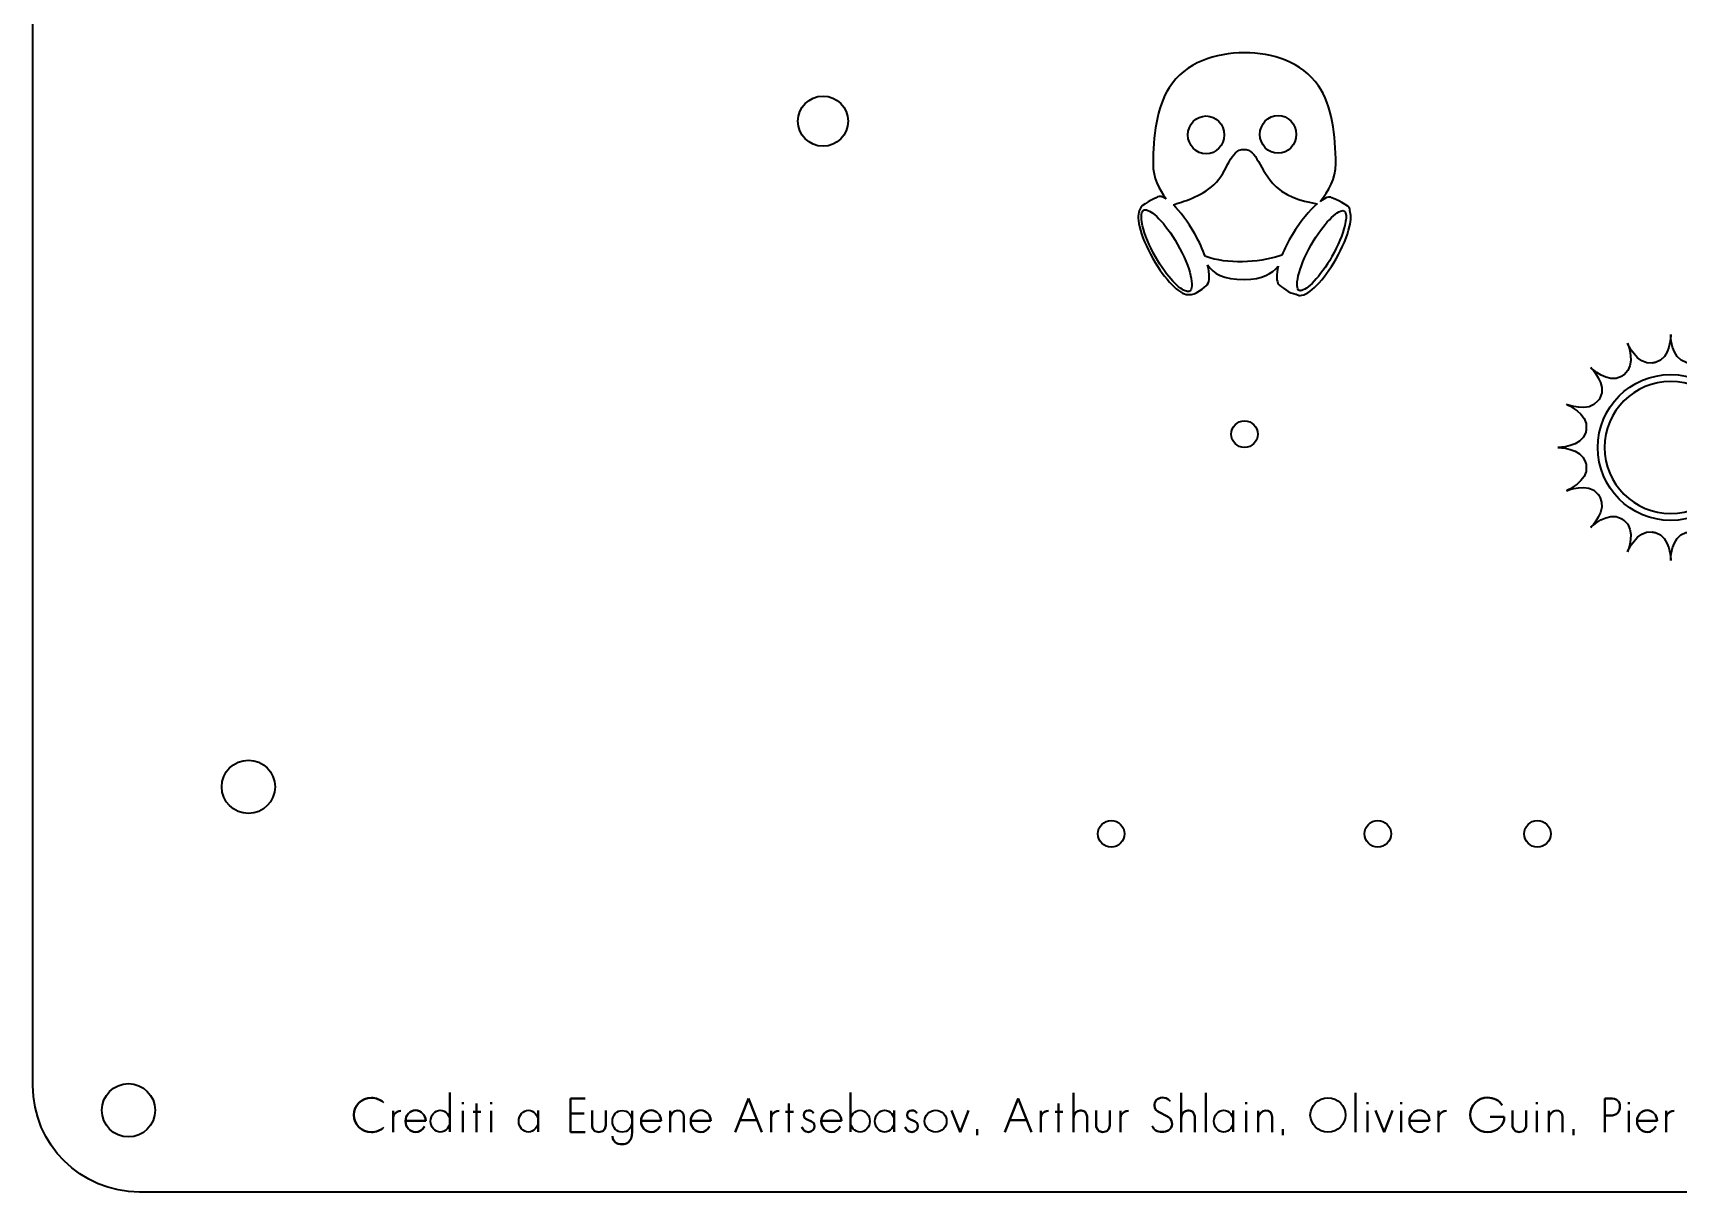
# Model space of a CAD drawing. Header units: inches. Extents: x 0 to 9.7, y -5.9 to 6.4.
# Drawn here: x 0 to 4.861, y -5.906 to -2.479 of the extents above; entities that cross this region are included whole.
import ezdxf

# ---------------------------------------------------------------- set-up
doc = ezdxf.new("R2010")
doc.units = ezdxf.units.IN
doc.header["$MEASUREMENT"] = 0
doc.layers.add('Livello 1', color=7, linetype='Continuous')

# ---------------------------------------------------------------- blocks, each defined once
blk = doc.blocks.new('block 2')
at = {"layer": 'Livello 1', "color": 250, "lineweight": 35}
for points in [[(3.5793, -2.5383), (3.4936, -2.5383), (3.4063, -2.5657), (3.3568, -2.6412)], [(3.7979, -2.6354), (3.7484, -2.5643), (3.662, -2.5383), (3.5793, -2.5383)], [(3.3568, -2.6412), (3.3203, -2.697), (3.3094, -2.7886), (3.3094, -2.8654)], [(3.8492, -2.8654), (3.8492, -2.785), (3.8376, -2.6923), (3.7979, -2.6354)], [(3.4124, -2.7808), (3.4124, -2.7498), (3.4364, -2.7248), (3.4661, -2.7248)], [(3.4661, -2.7248), (3.4957, -2.7248), (3.5198, -2.7498), (3.5198, -2.7808)], [(3.6252, -2.7792), (3.6252, -2.7483), (3.6492, -2.7232), (3.6788, -2.7232)], [(3.6788, -2.7232), (3.7085, -2.7232), (3.7325, -2.7483), (3.7325, -2.7792)], [(3.4661, -2.8368), (3.4364, -2.8368), (3.4124, -2.8117), (3.4124, -2.7808)], [(3.5198, -2.7808), (3.5198, -2.8117), (3.4957, -2.8368), (3.4661, -2.8368)], [(3.6788, -2.8352), (3.6492, -2.8352), (3.6252, -2.8101), (3.6252, -2.7792)], [(3.7325, -2.7792), (3.7325, -2.8101), (3.7085, -2.8352), (3.6788, -2.8352)], [(3.3094, -2.8654), (3.3094, -2.9077), (3.3261, -2.9405), (3.3483, -2.9699)], [(3.4889, -2.9282), (3.5317, -2.887), (3.537, -2.8235), (3.5776, -2.8235)], [(3.5776, -2.8235), (3.6182, -2.8235), (3.6201, -2.8831), (3.6731, -2.934)], [(3.8033, -2.9771), (3.8287, -2.9454), (3.8492, -2.9105), (3.8492, -2.8654)], [(3.3221, -2.9642), (3.3157, -2.9679), (3.272, -2.9871), (3.2707, -3.0009)], [(3.3483, -2.9699), (3.3375, -2.9629), (3.3284, -2.9607), (3.3221, -2.9642)], [(3.3693, -2.9872), (3.3935, -2.9792), (3.4525, -2.9632), (3.4889, -2.9282)], [(3.6731, -2.934), (3.7117, -2.971), (3.7728, -2.9802), (3.7942, -2.9844)], [(3.8379, -2.9664), (3.8301, -2.9623), (3.8178, -2.9665), (3.8033, -2.9771)], [(3.2707, -3.0009), (3.2642, -3.0103), (3.2637, -3.0274), (3.2692, -3.0512)], [(3.2753, -3.0153), (3.2761, -3.0093), (3.2782, -3.0052), (3.2814, -3.0033)], [(3.2814, -3.0033), (3.2827, -3.0026), (3.2843, -3.0022), (3.2862, -3.0022)], [(3.2862, -3.0022), (3.3044, -3.0022), (3.3441, -3.038), (3.3818, -3.1044)], [(3.4324, -3.0731), (3.4119, -3.0371), (3.3893, -3.0069), (3.3693, -2.9872)], [(3.7942, -2.9844), (3.7717, -3.0037), (3.7452, -3.0358), (3.7214, -3.0747)], [(3.7769, -3.1055), (3.8129, -3.0423), (3.8528, -3.0045), (3.8706, -3.0045)], [(3.8913, -3.0027), (3.8923, -2.9891), (3.8448, -2.97), (3.8379, -2.9664)], [(3.8706, -3.0045), (3.872, -3.0045), (3.8732, -3.0048), (3.8742, -3.0054)], [(3.8742, -3.0054), (3.8776, -3.0073), (3.8803, -3.0142), (3.8795, -3.0275)], [(3.8898, -3.0518), (3.8946, -3.0314), (3.8949, -3.0157), (3.8909, -3.0052)], [(3.8909, -3.0052), (3.8911, -3.0043), (3.8913, -3.0035), (3.8913, -3.0027)], [(3.2692, -3.0512), (3.2757, -3.0789), (3.2897, -3.1126), (3.3087, -3.146)], [(3.2784, -3.0491), (3.2751, -3.0351), (3.2741, -3.0234), (3.2753, -3.0153)], [(3.3168, -3.1413), (3.2983, -3.1087), (3.2846, -3.0759), (3.2784, -3.0491)], [(3.8761, -3.0486), (3.8699, -3.0752), (3.8563, -3.1077), (3.8379, -3.1402)], [(3.8501, -3.1471), (3.8692, -3.1135), (3.8833, -3.0797), (3.8898, -3.0518)], [(3.8795, -3.0275), (3.8791, -3.0333), (3.8781, -3.0402), (3.8761, -3.0486)], [(3.3818, -3.1044), (3.4219, -3.1748), (3.4327, -3.2336), (3.4173, -3.2424)], [(3.4632, -3.1395), (3.4561, -3.1193), (3.4459, -3.0968), (3.4324, -3.0731)], [(3.7214, -3.0747), (3.708, -3.0966), (3.6976, -3.1174), (3.6901, -3.1363)], [(3.7406, -3.2403), (3.7279, -3.2331), (3.7356, -3.1783), (3.7769, -3.1055)], [(3.3087, -3.146), (3.3445, -3.2089), (3.3872, -3.2529), (3.4125, -3.2529)], [(3.4079, -3.2429), (3.3881, -3.2378), (3.3516, -3.2026), (3.3168, -3.1413)], [(3.4652, -3.1403), (3.4645, -3.14), (3.4638, -3.1397), (3.4632, -3.1395)], [(3.684, -3.1384), (3.6173, -3.1587), (3.529, -3.1635), (3.4652, -3.1403)], [(3.6901, -3.1363), (3.6881, -3.1371), (3.6861, -3.1378), (3.684, -3.1384)], [(3.7442, -3.2552), (3.7704, -3.2552), (3.8139, -3.2108), (3.8501, -3.1471)], [(3.8379, -3.1402), (3.8026, -3.2023), (3.7635, -3.2398), (3.7452, -3.2411)], [(3.4695, -3.2235), (3.4771, -3.2139), (3.4777, -3.1927), (3.4707, -3.1645)], [(3.4707, -3.1645), (3.4874, -3.1907), (3.5157, -3.2089), (3.5793, -3.208)], [(3.5793, -3.208), (3.6329, -3.2072), (3.661, -3.1915), (3.6794, -3.1684)], [(3.6794, -3.1684), (3.6727, -3.1946), (3.6734, -3.214), (3.681, -3.223)], [(3.4125, -3.2435), (3.4111, -3.2435), (3.4096, -3.2433), (3.4079, -3.2429)], [(3.4173, -3.2424), (3.4159, -3.2432), (3.4144, -3.2435), (3.4125, -3.2435)], [(3.4125, -3.2529), (3.4139, -3.2529), (3.4152, -3.2527), (3.4164, -3.2525)], [(3.4164, -3.2525), (3.4325, -3.2559), (3.4644, -3.23), (3.4695, -3.2235)], [(3.681, -3.223), (3.6858, -3.2287), (3.7138, -3.2502), (3.7315, -3.2511)], [(3.7315, -3.2511), (3.7322, -3.2516), (3.7329, -3.2521), (3.7337, -3.2526)], [(3.7337, -3.2526), (3.7368, -3.2543), (3.7403, -3.2552), (3.7442, -3.2552)], [(3.7442, -3.2412), (3.7428, -3.2412), (3.7416, -3.2409), (3.7406, -3.2403)], [(3.7452, -3.2411), (3.7449, -3.2411), (3.7446, -3.2412), (3.7442, -3.2412)], [(3.7442, -3.2552), (3.7442, -3.2552), (3.7442, -3.2552), (3.7442, -3.2552)], [(3.5402, -3.6654), (3.5402, -3.6436), (3.5578, -3.626), (3.5795, -3.626)], [(3.5795, -3.626), (3.6013, -3.626), (3.6189, -3.6436), (3.6189, -3.6654)], [(3.5795, -3.7047), (3.5578, -3.7047), (3.5402, -3.6871), (3.5402, -3.6654)], [(3.6189, -3.6654), (3.6189, -3.6871), (3.6013, -3.7047), (3.5795, -3.7047)], [(3.1465, -4.8465), (3.1465, -4.8247), (3.1641, -4.8071), (3.1858, -4.8071)], [(3.1858, -4.8071), (3.2076, -4.8071), (3.2252, -4.8247), (3.2252, -4.8465)], [(3.9339, -4.8465), (3.9339, -4.8247), (3.9515, -4.8071), (3.9732, -4.8071)], [(3.9732, -4.8071), (3.995, -4.8071), (4.0126, -4.8247), (4.0126, -4.8465)], [(3.1858, -4.8858), (3.1641, -4.8858), (3.1465, -4.8682), (3.1465, -4.8465)], [(3.2252, -4.8465), (3.2252, -4.8682), (3.2076, -4.8858), (3.1858, -4.8858)], [(3.9732, -4.8858), (3.9515, -4.8858), (3.9339, -4.8682), (3.9339, -4.8465)], [(4.0126, -4.8465), (4.0126, -4.8682), (3.995, -4.8858), (3.9732, -4.8858)]]:
    blk.add_open_spline(points, degree=3, dxfattribs=at)
blk = doc.blocks.new('block 5')
at = {"layer": 'Livello 1', "color": 250, "lineweight": 35}
for points in [[(4.4057, -4.8465), (4.4057, -4.8247), (4.4234, -4.8071), (4.4451, -4.8071)], [(4.4451, -4.8071), (4.4668, -4.8071), (4.4845, -4.8247), (4.4845, -4.8465)], [(5.1931, -4.8465), (5.1931, -4.8247), (5.2108, -4.8071), (5.2325, -4.8071)], [(5.2325, -4.8071), (5.2542, -4.8071), (5.2719, -4.8247), (5.2719, -4.8465)], [(4.4451, -4.8858), (4.4234, -4.8858), (4.4057, -4.8682), (4.4057, -4.8465)], [(4.4845, -4.8465), (4.4845, -4.8682), (4.4668, -4.8858), (4.4451, -4.8858)], [(5.2325, -4.8858), (5.2108, -4.8858), (5.1931, -4.8682), (5.1931, -4.8465)], [(5.2719, -4.8465), (5.2719, -4.8682), (5.2542, -4.8858), (5.2325, -4.8858)]]:
    blk.add_open_spline(points, degree=3, dxfattribs=at)
blk = doc.blocks.new('block 6')
at = {"layer": 'Livello 1', "color": 250, "lineweight": 35}
for points in [[(4.7111, -3.3964), (4.7111, -3.3964), (4.7381, -3.4616), (4.7013, -3.4895)], [(4.7846, -3.4551), (4.7382, -3.4618), (4.7111, -3.3964), (4.7111, -3.3964)], [(4.8388, -3.371), (4.8388, -3.371), (4.8388, -3.4415), (4.7942, -3.4532)], [(4.8842, -3.4534), (4.8388, -3.4418), (4.8388, -3.371), (4.8388, -3.371)], [(4.9665, -3.3964), (4.9665, -3.3964), (4.9395, -3.4616), (4.8938, -3.4553)], [(4.9769, -3.4899), (4.9394, -3.4618), (4.9665, -3.3964), (4.9665, -3.3964)], [(4.6028, -3.4687), (4.6028, -3.4687), (4.6527, -3.5186), (4.6294, -3.5585)], [(4.6932, -3.4949), (4.6529, -3.5188), (4.6028, -3.4687), (4.6028, -3.4687)], [(4.6231, -3.7047), (4.6231, -3.5858), (4.7199, -3.489), (4.8388, -3.489)], [(4.6976, -3.4923), (4.6961, -3.4931), (4.6946, -3.494), (4.6932, -3.4949)], [(4.7013, -3.4895), (4.7001, -3.4904), (4.6989, -3.4913), (4.6976, -3.4923)], [(4.7897, -3.4544), (4.788, -3.4546), (4.7862, -3.4549), (4.7846, -3.4551)], [(4.7942, -3.4532), (4.7927, -3.4536), (4.7912, -3.454), (4.7897, -3.4544)], [(4.8388, -3.489), (4.9577, -3.489), (5.0545, -3.5858), (5.0545, -3.7047)], [(4.8892, -3.4547), (4.8875, -3.4542), (4.8858, -3.4538), (4.8842, -3.4534)], [(4.8938, -3.4553), (4.8923, -3.4551), (4.8908, -3.4549), (4.8892, -3.4547)], [(4.9812, -3.4931), (4.9798, -3.492), (4.9783, -3.4909), (4.9769, -3.4899)], [(4.9851, -3.4953), (4.9838, -3.4946), (4.9825, -3.4938), (4.9812, -3.4931)], [(5.0748, -3.4687), (5.0748, -3.4687), (5.0249, -3.5186), (4.9851, -3.4953)], [(5.0486, -3.5591), (5.0247, -3.5188), (5.0748, -3.4687), (5.0748, -3.4687)], [(4.8388, -3.5094), (4.7311, -3.5094), (4.6434, -3.597), (4.6434, -3.7047)], [(5.0341, -3.7047), (5.0341, -3.597), (4.9465, -3.5094), (4.8388, -3.5094)], [(4.6239, -3.5666), (4.5959, -3.6041), (4.5305, -3.577), (4.5305, -3.577)], [(4.5305, -3.577), (4.5305, -3.577), (4.5957, -3.604), (4.5894, -3.6497)], [(4.6269, -3.5626), (4.6259, -3.5639), (4.6249, -3.5653), (4.6239, -3.5666)], [(4.6294, -3.5585), (4.6286, -3.5598), (4.6278, -3.5612), (4.6269, -3.5626)], [(5.0512, -3.5634), (5.0503, -3.562), (5.0495, -3.5605), (5.0486, -3.5591)], [(5.0541, -3.5672), (5.0531, -3.566), (5.0522, -3.5647), (5.0512, -3.5634)], [(5.1471, -3.577), (5.1471, -3.577), (5.0819, -3.604), (5.0541, -3.5672)], [(5.0884, -3.6505), (5.0817, -3.6041), (5.1471, -3.577), (5.1471, -3.577)], [(4.5875, -3.6593), (4.5759, -3.7047), (4.5051, -3.7047), (4.5051, -3.7047)], [(4.5887, -3.6543), (4.5883, -3.656), (4.5879, -3.6577), (4.5875, -3.6593)], [(4.5894, -3.6497), (4.5892, -3.6513), (4.5889, -3.6528), (4.5887, -3.6543)], [(5.0891, -3.6556), (5.0889, -3.6539), (5.0886, -3.6522), (5.0884, -3.6505)], [(5.0903, -3.6601), (5.0899, -3.6586), (5.0895, -3.6571), (5.0891, -3.6556)], [(5.1725, -3.7047), (5.1725, -3.7047), (5.102, -3.7047), (5.0903, -3.6601)], [(4.5051, -3.7047), (4.5051, -3.7047), (4.5756, -3.7047), (4.5873, -3.7494)], [(4.8388, -3.9204), (4.7199, -3.9204), (4.6231, -3.8236), (4.6231, -3.7047)], [(4.6434, -3.7047), (4.6434, -3.8125), (4.7311, -3.9001), (4.8388, -3.9001)], [(4.8388, -3.9001), (4.9465, -3.9001), (5.0341, -3.8125), (5.0341, -3.7047)], [(5.0545, -3.7047), (5.0545, -3.8237), (4.9577, -3.9204), (4.8388, -3.9204)], [(5.0901, -3.7501), (5.1017, -3.7047), (5.1725, -3.7047), (5.1725, -3.7047)], [(4.5892, -3.759), (4.5959, -3.8053), (4.5305, -3.8324), (4.5305, -3.8324)], [(4.5873, -3.7494), (4.5877, -3.7509), (4.5881, -3.7524), (4.5885, -3.7539)], [(4.5885, -3.7539), (4.5887, -3.7556), (4.589, -3.7573), (4.5892, -3.759)], [(5.1471, -3.8324), (5.1471, -3.8324), (5.0819, -3.8054), (5.0882, -3.7597)], [(5.0882, -3.7597), (5.0884, -3.7582), (5.0887, -3.7566), (5.0889, -3.7551)], [(5.0889, -3.7551), (5.0893, -3.7534), (5.0897, -3.7518), (5.0901, -3.7501)], [(4.5305, -3.8324), (4.5305, -3.8324), (4.5957, -3.8054), (4.6235, -3.8422)], [(5.0537, -3.8429), (5.0817, -3.8053), (5.1471, -3.8324), (5.1471, -3.8324)], [(4.629, -3.8504), (4.6529, -3.8906), (4.6028, -3.9407), (4.6028, -3.9407)], [(4.6235, -3.8422), (4.6245, -3.8435), (4.6254, -3.8447), (4.6264, -3.846)], [(4.6264, -3.846), (4.6272, -3.8474), (4.6281, -3.8489), (4.629, -3.8504)], [(5.0748, -3.9407), (5.0748, -3.9407), (5.0249, -3.8908), (5.0482, -3.851)], [(5.0482, -3.851), (5.049, -3.8497), (5.0498, -3.8483), (5.0506, -3.847)], [(5.0506, -3.847), (5.0516, -3.8456), (5.0526, -3.8442), (5.0537, -3.8429)], [(4.6028, -3.9407), (4.6028, -3.9407), (4.6527, -3.8908), (4.6925, -3.9141)], [(4.6925, -3.9141), (4.6939, -3.9149), (4.6953, -3.9157), (4.6966, -3.9166)], [(4.6966, -3.9166), (4.698, -3.9176), (4.6993, -3.9186), (4.7007, -3.9196)], [(4.7007, -3.9196), (4.7382, -3.9476), (4.7111, -4.013), (4.7111, -4.013)], [(4.9665, -4.013), (4.9665, -4.013), (4.9395, -3.9479), (4.9763, -3.92)], [(4.9763, -3.92), (4.9775, -3.919), (4.9788, -3.9181), (4.98, -3.9172)], [(4.98, -3.9172), (4.9815, -3.9163), (4.9829, -3.9154), (4.9844, -3.9146)], [(4.9844, -3.9146), (5.0247, -3.8906), (5.0748, -3.9407), (5.0748, -3.9407)], [(4.7111, -4.013), (4.7111, -4.013), (4.7381, -3.9479), (4.7838, -3.9542)], [(4.7838, -3.9542), (4.7853, -3.9544), (4.7868, -3.9546), (4.7884, -3.9548)], [(4.7884, -3.9548), (4.79, -3.9552), (4.7917, -3.9557), (4.7934, -3.9561)], [(4.7934, -3.9561), (4.8388, -3.9676), (4.8388, -4.0384), (4.8388, -4.0384)], [(4.8388, -4.0384), (4.8388, -4.0384), (4.8388, -3.9679), (4.8834, -3.9562)], [(4.8834, -3.9562), (4.8849, -3.9558), (4.8864, -3.9554), (4.8879, -3.955)], [(4.8879, -3.955), (4.8897, -3.9548), (4.8913, -3.9546), (4.8931, -3.9543)], [(4.8931, -3.9543), (4.9394, -3.9476), (4.9665, -4.013), (4.9665, -4.013)]]:
    blk.add_open_spline(points, degree=3, dxfattribs=at)
blk = doc.blocks.new('block 4')
at = {"layer": 'Livello 1'}
for name in ['block 6', 'block 5']:
    blk.add_blockref(name, (0, 0), dxfattribs=at)

msp = doc.modelspace()

# ---------------------------------------------------------------- linework, layer by layer
at = {"layer": 'Livello 1', "color": 250, "lineweight": 35}
for points in [[(0, -5.5906), (0, -0.315)], [(1.2322, -5.7275), (1.2322, -5.6112)], [(1.2322, -5.6112), (1.2322, -5.7275)], [(1.5878, -5.6284), (1.5878, -5.7282)], [(1.6315, -5.6284), (1.5878, -5.6284)], [(1.5878, -5.6284), (1.6315, -5.6284)], [(1.5878, -5.6728), (1.5878, -5.6284)], [(2.114, -5.6284), (2.0746, -5.7282)], [(2.0746, -5.7282), (2.114, -5.6284)], [(2.1536, -5.7282), (2.114, -5.6284)], [(2.114, -5.6284), (2.1536, -5.7282)], [(2.4151, -5.7275), (2.4151, -5.6112)], [(2.4151, -5.6112), (2.4151, -5.7275)], [(2.9105, -5.6284), (2.8711, -5.7282)], [(2.8711, -5.7282), (2.9105, -5.6284)], [(2.9501, -5.7282), (2.9105, -5.6284)], [(2.9105, -5.6284), (2.9501, -5.7282)], [(3.0741, -5.7282), (3.0741, -5.612)], [(3.0741, -5.612), (3.0741, -5.7282)], [(3.3923, -5.612), (3.3923, -5.7282)], [(3.3923, -5.7282), (3.3923, -5.612)], [(3.4653, -5.612), (3.4653, -5.7282)], [(3.4653, -5.7282), (3.4653, -5.612)], [(3.907, -5.7282), (3.907, -5.612)], [(3.907, -5.612), (3.907, -5.7282)], [(4.6445, -5.7282), (4.6445, -5.6284)], [(4.6445, -5.6284), (4.6445, -5.7282)], [(4.6604, -5.6284), (4.6445, -5.6284)], [(4.6445, -5.6284), (4.6604, -5.6284)], [(1.0642, -5.7282), (1.0642, -5.6653)], [(1.0642, -5.6653), (1.0642, -5.7282)], [(1.2703, -5.6394), (1.2703, -5.646)], [(1.2703, -5.646), (1.2703, -5.6394)], [(1.2703, -5.6653), (1.2703, -5.7282)], [(1.2703, -5.7282), (1.2703, -5.6653)], [(1.3003, -5.6684), (1.3103, -5.6684)], [(1.3103, -5.6684), (1.3003, -5.6684)], [(1.3103, -5.6438), (1.3103, -5.6684)], [(1.3103, -5.6684), (1.3103, -5.6438)], [(1.3103, -5.7282), (1.3103, -5.6684)], [(1.3103, -5.6684), (1.3103, -5.7282)], [(1.3235, -5.6684), (1.3103, -5.6684)], [(1.3103, -5.6684), (1.3235, -5.6684)], [(1.3543, -5.6394), (1.3543, -5.646)], [(1.3543, -5.646), (1.3543, -5.6394)], [(1.3543, -5.6653), (1.3543, -5.7282)], [(1.3543, -5.7282), (1.3543, -5.6653)], [(1.4926, -5.7275), (1.4926, -5.6645)], [(1.4926, -5.6645), (1.4926, -5.7275)], [(1.6283, -5.6728), (1.5878, -5.6728)], [(1.5878, -5.6728), (1.6283, -5.6728)], [(1.5878, -5.7282), (1.5878, -5.6728)], [(1.6519, -5.6646), (1.6519, -5.7086)], [(1.6519, -5.7086), (1.6519, -5.6646)], [(1.6922, -5.7086), (1.6922, -5.6646)], [(1.6922, -5.6646), (1.6922, -5.7086)], [(1.7702, -5.6649), (1.7702, -5.7285)], [(1.7702, -5.7285), (1.7702, -5.6649)], [(1.8826, -5.7282), (1.8826, -5.6653)], [(1.8826, -5.6653), (1.8826, -5.7282)], [(2.181, -5.6653), (2.181, -5.7282)], [(2.181, -5.7282), (2.181, -5.6653)], [(2.2236, -5.6684), (2.2336, -5.6684)], [(2.2336, -5.6684), (2.2236, -5.6684)], [(2.2336, -5.6438), (2.2336, -5.6684)], [(2.2336, -5.6684), (2.2336, -5.6438)], [(2.2336, -5.7282), (2.2336, -5.6684)], [(2.2336, -5.6684), (2.2336, -5.7282)], [(2.2468, -5.6684), (2.2336, -5.6684)], [(2.2336, -5.6684), (2.2468, -5.6684)], [(2.545, -5.7275), (2.545, -5.6645)], [(2.545, -5.6645), (2.545, -5.7275)], [(2.7142, -5.6645), (2.7391, -5.7282)], [(2.7391, -5.7282), (2.7142, -5.6645)], [(2.764, -5.6645), (2.7391, -5.7282)], [(2.7391, -5.7282), (2.764, -5.6645)], [(2.9775, -5.6653), (2.9775, -5.7282)], [(2.9775, -5.7282), (2.9775, -5.6653)], [(3.0201, -5.6684), (3.0301, -5.6684)], [(3.0301, -5.6684), (3.0201, -5.6684)], [(3.0301, -5.6438), (3.0301, -5.6684)], [(3.0301, -5.6684), (3.0301, -5.6438)], [(3.0301, -5.6684), (3.0301, -5.7282)], [(3.0433, -5.6684), (3.0301, -5.6684)], [(3.0301, -5.6684), (3.0433, -5.6684)], [(3.0301, -5.7282), (3.0301, -5.6684)], [(3.1412, -5.6646), (3.1412, -5.7086)], [(3.1412, -5.7086), (3.1412, -5.6646)], [(3.1815, -5.7086), (3.1815, -5.6646)], [(3.1815, -5.6646), (3.1815, -5.7086)], [(3.2132, -5.7282), (3.2132, -5.6653)], [(3.2132, -5.6653), (3.2132, -5.7282)], [(3.3279, -5.6696), (3.3505, -5.6813)], [(3.3505, -5.6813), (3.3279, -5.6696)], [(3.5465, -5.7275), (3.5465, -5.6645)], [(3.5465, -5.6645), (3.5465, -5.7275)], [(3.5846, -5.646), (3.5846, -5.6394)], [(3.5846, -5.6394), (3.5846, -5.646)], [(3.5846, -5.7282), (3.5846, -5.6653)], [(3.5846, -5.6653), (3.5846, -5.7282)], [(3.6204, -5.7282), (3.6204, -5.6653)], [(3.6204, -5.6653), (3.6204, -5.7282)], [(3.9429, -5.6394), (3.9429, -5.646)], [(3.9429, -5.646), (3.9429, -5.6394)], [(3.9429, -5.6653), (3.9429, -5.7282)], [(3.9429, -5.7282), (3.9429, -5.6653)], [(3.9919, -5.7282), (3.9669, -5.6645)], [(3.9669, -5.6645), (3.9919, -5.7282)], [(4.0167, -5.6645), (3.9919, -5.7282)], [(3.9919, -5.7282), (4.0167, -5.6645)], [(4.0427, -5.646), (4.0427, -5.6394)], [(4.0427, -5.6394), (4.0427, -5.646)], [(4.0427, -5.7282), (4.0427, -5.6653)], [(4.0427, -5.6653), (4.0427, -5.7282)], [(4.1527, -5.6653), (4.1527, -5.7282)], [(4.1527, -5.7282), (4.1527, -5.6653)], [(4.3052, -5.6827), (4.3467, -5.6827)], [(4.3467, -5.6827), (4.3052, -5.6827)], [(4.3713, -5.6646), (4.3713, -5.7086)], [(4.3713, -5.7086), (4.3713, -5.6646)], [(4.4116, -5.7086), (4.4116, -5.6646)], [(4.4116, -5.6646), (4.4116, -5.7086)], [(4.4433, -5.6394), (4.4433, -5.646)], [(4.4433, -5.646), (4.4433, -5.6394)], [(4.4433, -5.6653), (4.4433, -5.7282)], [(4.4433, -5.7282), (4.4433, -5.6653)], [(4.4791, -5.7282), (4.4791, -5.6653)], [(4.4791, -5.6653), (4.4791, -5.7282)], [(4.6445, -5.6791), (4.661, -5.6791)], [(4.661, -5.6791), (4.6445, -5.6791)], [(4.7152, -5.6394), (4.7152, -5.646)], [(4.7152, -5.646), (4.7152, -5.6394)], [(4.7152, -5.6653), (4.7152, -5.7282)], [(4.7152, -5.7282), (4.7152, -5.6653)], [(4.8252, -5.7282), (4.8252, -5.6653)], [(4.8252, -5.6653), (4.8252, -5.7282)], [(1.101, -5.6947), (1.1604, -5.6947)], [(1.1604, -5.6947), (1.101, -5.6947)], [(1.6315, -5.7282), (1.5878, -5.7282)], [(1.5878, -5.7282), (1.6315, -5.7282)], [(1.7968, -5.6947), (1.8562, -5.6947)], [(1.8562, -5.6947), (1.7968, -5.6947)], [(1.9435, -5.6947), (2.0029, -5.6947)], [(2.0029, -5.6947), (1.9435, -5.6947)], [(2.1394, -5.6925), (2.0885, -5.6925)], [(2.0885, -5.6925), (2.1394, -5.6925)], [(2.2872, -5.6907), (2.3007, -5.6971)], [(2.3007, -5.6971), (2.2872, -5.6907)], [(2.3293, -5.6947), (2.3887, -5.6947)], [(2.3887, -5.6947), (2.3293, -5.6947)], [(2.5926, -5.6907), (2.6061, -5.6971)], [(2.6061, -5.6971), (2.5926, -5.6907)], [(2.79, -5.7197), (2.79, -5.7372)], [(2.79, -5.7372), (2.79, -5.7197)], [(2.9359, -5.6925), (2.885, -5.6925)], [(2.885, -5.6925), (2.9359, -5.6925)], [(3.1149, -5.7282), (3.1149, -5.6885)], [(3.1149, -5.6885), (3.1149, -5.7282)], [(3.4331, -5.6885), (3.4331, -5.7282)], [(3.4331, -5.7282), (3.4331, -5.6885)], [(3.6929, -5.7197), (3.6929, -5.7372)], [(3.6929, -5.7372), (3.6929, -5.7197)], [(4.0669, -5.6947), (4.1263, -5.6947)], [(4.1263, -5.6947), (4.0669, -5.6947)], [(4.5516, -5.7372), (4.5516, -5.7197)], [(4.5516, -5.7197), (4.5516, -5.7372)], [(4.7394, -5.6947), (4.7988, -5.6947)], [(4.7988, -5.6947), (4.7394, -5.6947)], [(9.3913, -5.9056), (0.315, -5.9056)]]:
    msp.add_lwpolyline(points, dxfattribs=at)
for points in [[(2.2603, -2.7402), (2.2603, -2.6993), (2.2934, -2.6661), (2.3343, -2.6661)], [(2.3343, -2.6661), (2.3753, -2.6661), (2.4084, -2.6993), (2.4084, -2.7402)], [(2.3343, -2.8143), (2.2934, -2.8143), (2.2603, -2.7811), (2.2603, -2.7402)], [(2.4084, -2.7402), (2.4084, -2.7811), (2.3753, -2.8143), (2.3343, -2.8143)], [(0.558, -4.7076), (0.558, -4.6641), (0.5933, -4.6288), (0.6368, -4.6288)], [(0.6368, -4.6288), (0.6803, -4.6288), (0.7155, -4.6641), (0.7155, -4.7076)], [(0.6368, -4.7863), (0.5933, -4.7863), (0.558, -4.7511), (0.558, -4.7076)], [(0.7155, -4.7076), (0.7155, -4.7511), (0.6803, -4.7863), (0.6368, -4.7863)], [(0.2037, -5.6636), (0.2037, -5.6202), (0.2389, -5.5849), (0.2824, -5.5849)], [(0.2824, -5.5849), (0.3259, -5.5849), (0.3611, -5.6202), (0.3611, -5.6636)], [(0.315, -5.9056), (0.141, -5.9056), (0, -5.7645), (0, -5.5906)], [(1.0003, -5.627), (0.9714, -5.627), (0.9478, -5.6498), (0.9478, -5.6775)], [(0.9478, -5.6775), (0.9478, -5.6498), (0.9714, -5.627), (1.0003, -5.627)], [(1.0355, -5.6402), (1.0262, -5.6318), (1.0137, -5.627), (1.0003, -5.627)], [(1.0003, -5.627), (1.0137, -5.627), (1.0262, -5.6318), (1.0355, -5.6402)], [(3.3375, -5.6264), (3.3211, -5.6264), (3.3128, -5.6389), (3.3132, -5.6496)], [(3.3132, -5.6496), (3.3128, -5.6389), (3.3211, -5.6264), (3.3375, -5.6264)], [(3.3601, -5.637), (3.3601, -5.637), (3.3538, -5.6264), (3.3375, -5.6264)], [(3.3375, -5.6264), (3.3538, -5.6264), (3.3601, -5.637), (3.3601, -5.637)], [(3.774, -5.6777), (3.774, -5.6498), (3.7976, -5.627), (3.8262, -5.627)], [(3.774, -5.6777), (3.774, -5.6498), (3.7976, -5.627), (3.8262, -5.627)], [(3.8262, -5.627), (3.8549, -5.627), (3.8784, -5.6498), (3.8784, -5.6777)], [(3.8262, -5.627), (3.8549, -5.627), (3.8784, -5.6498), (3.8784, -5.6777)], [(4.2983, -5.6262), (4.2698, -5.6262), (4.2465, -5.6491), (4.2465, -5.6771)], [(4.2465, -5.6771), (4.2465, -5.6491), (4.2698, -5.6262), (4.2983, -5.6262)], [(4.3409, -5.6482), (4.3313, -5.6345), (4.3152, -5.6262), (4.2983, -5.6262)], [(4.2983, -5.6262), (4.3152, -5.6262), (4.3313, -5.6345), (4.3409, -5.6482)], [(4.6889, -5.6531), (4.6889, -5.6367), (4.6787, -5.6285), (4.6604, -5.6284)], [(4.6604, -5.6284), (4.6787, -5.6285), (4.6889, -5.6367), (4.6889, -5.6531)], [(0.2824, -5.7424), (0.2389, -5.7424), (0.2037, -5.7071), (0.2037, -5.6636)], [(0.3611, -5.6636), (0.3611, -5.7071), (0.3259, -5.7424), (0.2824, -5.7424)], [(0.9478, -5.6775), (0.9478, -5.7054), (0.9714, -5.7282), (1.0003, -5.7282)], [(1.0003, -5.7282), (0.9714, -5.7282), (0.9478, -5.7054), (0.9478, -5.6775)], [(1.0642, -5.6884), (1.0642, -5.6831), (1.0685, -5.6645), (1.0875, -5.6653)], [(1.0875, -5.6653), (1.0685, -5.6645), (1.0642, -5.6831), (1.0642, -5.6884)], [(1.1307, -5.6638), (1.1142, -5.6638), (1.1009, -5.6782), (1.1009, -5.6958)], [(1.1009, -5.6958), (1.1009, -5.6782), (1.1142, -5.6638), (1.1307, -5.6638)], [(1.1604, -5.6947), (1.16, -5.6774), (1.1468, -5.6638), (1.1307, -5.6638)], [(1.1307, -5.6638), (1.1468, -5.6638), (1.16, -5.6774), (1.1604, -5.6947)], [(1.175, -5.696), (1.175, -5.6782), (1.1878, -5.6636), (1.2036, -5.6636)], [(1.175, -5.696), (1.175, -5.6782), (1.1878, -5.6636), (1.2036, -5.6636)], [(1.2036, -5.6636), (1.2193, -5.6636), (1.2322, -5.6782), (1.2322, -5.696)], [(1.2036, -5.6636), (1.2193, -5.6636), (1.2322, -5.6782), (1.2322, -5.696)], [(1.4354, -5.696), (1.4354, -5.6782), (1.4482, -5.6636), (1.464, -5.6636)], [(1.4354, -5.696), (1.4354, -5.6782), (1.4482, -5.6636), (1.464, -5.6636)], [(1.464, -5.6636), (1.4797, -5.6636), (1.4926, -5.6782), (1.4926, -5.696)], [(1.464, -5.6636), (1.4797, -5.6636), (1.4926, -5.6782), (1.4926, -5.696)], [(1.7121, -5.6964), (1.7121, -5.6785), (1.7251, -5.6642), (1.7411, -5.6642)], [(1.7121, -5.6964), (1.7121, -5.6785), (1.7251, -5.6642), (1.7411, -5.6642)], [(1.7411, -5.6642), (1.7572, -5.6642), (1.7702, -5.6785), (1.7702, -5.6964)], [(1.7411, -5.6642), (1.7572, -5.6642), (1.7702, -5.6785), (1.7702, -5.6964)], [(1.8265, -5.6638), (1.81, -5.6638), (1.7967, -5.6782), (1.7967, -5.6958)], [(1.7967, -5.6958), (1.7967, -5.6782), (1.81, -5.6638), (1.8265, -5.6638)], [(1.8562, -5.6947), (1.8558, -5.6774), (1.8426, -5.6638), (1.8265, -5.6638)], [(1.8265, -5.6638), (1.8426, -5.6638), (1.8558, -5.6774), (1.8562, -5.6947)], [(1.8826, -5.6866), (1.883, -5.677), (1.8917, -5.6643), (1.904, -5.6643)], [(1.904, -5.6643), (1.8917, -5.6643), (1.883, -5.677), (1.8826, -5.6866)], [(1.923, -5.6838), (1.923, -5.6717), (1.9162, -5.6643), (1.904, -5.6643)], [(1.904, -5.6643), (1.9162, -5.6643), (1.923, -5.6717), (1.923, -5.6838)], [(1.923, -5.7282), (1.923, -5.7125), (1.923, -5.6993), (1.923, -5.6838)], [(1.923, -5.6838), (1.923, -5.6993), (1.923, -5.7125), (1.923, -5.7282)], [(1.9732, -5.6638), (1.9567, -5.6638), (1.9433, -5.6782), (1.9433, -5.6958)], [(1.9433, -5.6958), (1.9433, -5.6782), (1.9567, -5.6638), (1.9732, -5.6638)], [(2.0029, -5.6947), (2.0025, -5.6774), (1.9893, -5.6638), (1.9732, -5.6638)], [(1.9732, -5.6638), (1.9893, -5.6638), (2.0025, -5.6774), (2.0029, -5.6947)], [(2.2043, -5.6653), (2.1853, -5.6645), (2.181, -5.6831), (2.181, -5.6884)], [(2.181, -5.6884), (2.181, -5.6831), (2.1853, -5.6645), (2.2043, -5.6653)], [(2.2908, -5.6639), (2.2826, -5.6639), (2.2772, -5.6699), (2.2772, -5.6782)], [(2.2772, -5.6782), (2.2772, -5.6699), (2.2826, -5.6639), (2.2908, -5.6639)], [(2.2772, -5.6782), (2.2773, -5.6864), (2.2833, -5.6886), (2.2872, -5.6907)], [(2.2872, -5.6907), (2.2833, -5.6886), (2.2773, -5.6864), (2.2772, -5.6782)], [(2.3059, -5.6724), (2.305, -5.6685), (2.299, -5.6639), (2.2908, -5.6639)], [(2.2908, -5.6639), (2.299, -5.6639), (2.305, -5.6685), (2.3059, -5.6724)], [(2.359, -5.6638), (2.3425, -5.6638), (2.3292, -5.6782), (2.3292, -5.6958)], [(2.3292, -5.6958), (2.3292, -5.6782), (2.3425, -5.6638), (2.359, -5.6638)], [(2.3887, -5.6947), (2.3883, -5.6774), (2.3751, -5.6638), (2.359, -5.6638)], [(2.359, -5.6638), (2.3751, -5.6638), (2.3883, -5.6774), (2.3887, -5.6947)], [(2.4153, -5.696), (2.4153, -5.6782), (2.4282, -5.6636), (2.444, -5.6636)], [(2.4153, -5.696), (2.4153, -5.6782), (2.4282, -5.6636), (2.444, -5.6636)], [(2.444, -5.6636), (2.4598, -5.6636), (2.4726, -5.6782), (2.4726, -5.696)], [(2.444, -5.6636), (2.4598, -5.6636), (2.4726, -5.6782), (2.4726, -5.696)], [(2.4878, -5.696), (2.4878, -5.6782), (2.5005, -5.6636), (2.5164, -5.6636)], [(2.4878, -5.696), (2.4878, -5.6782), (2.5005, -5.6636), (2.5164, -5.6636)], [(2.5164, -5.6636), (2.532, -5.6636), (2.545, -5.6782), (2.545, -5.696)], [(2.5164, -5.6636), (2.532, -5.6636), (2.545, -5.6782), (2.545, -5.696)], [(2.5962, -5.6639), (2.588, -5.6639), (2.5826, -5.6699), (2.5826, -5.6782)], [(2.5826, -5.6782), (2.5826, -5.6699), (2.588, -5.6639), (2.5962, -5.6639)], [(2.5826, -5.6782), (2.5828, -5.6864), (2.5887, -5.6886), (2.5926, -5.6907)], [(2.5926, -5.6907), (2.5887, -5.6886), (2.5828, -5.6864), (2.5826, -5.6782)], [(2.6114, -5.6724), (2.6104, -5.6685), (2.6044, -5.6639), (2.5962, -5.6639)], [(2.5962, -5.6639), (2.6044, -5.6639), (2.6104, -5.6685), (2.6114, -5.6724)], [(2.6346, -5.696), (2.6346, -5.6782), (2.6491, -5.6638), (2.6669, -5.6638)], [(2.6346, -5.696), (2.6346, -5.6782), (2.6491, -5.6638), (2.6669, -5.6638)], [(2.6669, -5.6638), (2.6847, -5.6638), (2.6993, -5.6782), (2.6993, -5.696)], [(2.6669, -5.6638), (2.6847, -5.6638), (2.6993, -5.6782), (2.6993, -5.696)], [(3.0008, -5.6653), (2.9818, -5.6645), (2.9775, -5.6831), (2.9775, -5.6884)], [(2.9775, -5.6884), (2.9775, -5.6831), (2.9818, -5.6645), (3.0008, -5.6653)], [(3.0741, -5.6875), (3.0741, -5.6729), (3.0847, -5.6643), (3.0944, -5.6643)], [(3.0944, -5.6643), (3.0847, -5.6643), (3.0741, -5.6729), (3.0741, -5.6875)], [(3.0944, -5.6643), (3.1043, -5.6643), (3.1149, -5.6681), (3.1149, -5.6885)], [(3.1149, -5.6885), (3.1149, -5.6681), (3.1043, -5.6643), (3.0944, -5.6643)], [(3.2132, -5.6884), (3.2132, -5.6831), (3.2175, -5.6645), (3.2365, -5.6653)], [(3.2365, -5.6653), (3.2175, -5.6645), (3.2132, -5.6831), (3.2132, -5.6884)], [(3.3132, -5.6496), (3.3136, -5.6605), (3.3194, -5.6653), (3.3279, -5.6696)], [(3.3279, -5.6696), (3.3194, -5.6653), (3.3136, -5.6605), (3.3132, -5.6496)], [(3.3505, -5.6813), (3.3561, -5.6842), (3.3659, -5.6889), (3.3654, -5.7046)], [(3.3654, -5.7046), (3.3659, -5.6889), (3.3561, -5.6842), (3.3505, -5.6813)], [(3.3923, -5.6875), (3.3923, -5.6729), (3.4029, -5.6643), (3.4126, -5.6643)], [(3.4126, -5.6643), (3.4029, -5.6643), (3.3923, -5.6729), (3.3923, -5.6875)], [(3.4126, -5.6643), (3.4224, -5.6643), (3.4331, -5.6681), (3.4331, -5.6885)], [(3.4331, -5.6885), (3.4331, -5.6681), (3.4224, -5.6643), (3.4126, -5.6643)], [(3.4893, -5.696), (3.4893, -5.6782), (3.5021, -5.6636), (3.5179, -5.6636)], [(3.4893, -5.696), (3.4893, -5.6782), (3.5021, -5.6636), (3.5179, -5.6636)], [(3.5179, -5.6636), (3.5336, -5.6636), (3.5465, -5.6782), (3.5465, -5.696)], [(3.5179, -5.6636), (3.5336, -5.6636), (3.5465, -5.6782), (3.5465, -5.696)], [(3.6204, -5.6866), (3.6208, -5.677), (3.6294, -5.6643), (3.6418, -5.6643)], [(3.6418, -5.6643), (3.6294, -5.6643), (3.6208, -5.677), (3.6204, -5.6866)], [(3.6608, -5.6838), (3.6608, -5.6717), (3.654, -5.6643), (3.6418, -5.6643)], [(3.6418, -5.6643), (3.654, -5.6643), (3.6608, -5.6717), (3.6608, -5.6838)], [(3.6608, -5.7282), (3.6608, -5.7125), (3.6608, -5.6993), (3.6608, -5.6838)], [(3.6608, -5.6838), (3.6608, -5.6993), (3.6608, -5.7125), (3.6608, -5.7282)], [(3.8262, -5.7282), (3.7976, -5.7282), (3.774, -5.7054), (3.774, -5.6777)], [(3.8262, -5.7282), (3.7976, -5.7282), (3.774, -5.7054), (3.774, -5.6777)], [(3.8784, -5.6777), (3.8784, -5.7054), (3.8549, -5.7282), (3.8262, -5.7282)], [(3.8784, -5.6777), (3.8784, -5.7054), (3.8549, -5.7282), (3.8262, -5.7282)], [(4.0966, -5.6638), (4.0801, -5.6638), (4.0668, -5.6782), (4.0668, -5.6958)], [(4.0668, -5.6958), (4.0668, -5.6782), (4.0801, -5.6638), (4.0966, -5.6638)], [(4.1263, -5.6947), (4.1259, -5.6774), (4.1127, -5.6638), (4.0966, -5.6638)], [(4.0966, -5.6638), (4.1127, -5.6638), (4.1259, -5.6774), (4.1263, -5.6947)], [(4.176, -5.6653), (4.157, -5.6645), (4.1527, -5.6831), (4.1527, -5.6884)], [(4.1527, -5.6884), (4.1527, -5.6831), (4.157, -5.6645), (4.176, -5.6653)], [(4.2465, -5.6771), (4.2465, -5.7053), (4.2698, -5.7282), (4.2983, -5.7282)], [(4.2983, -5.7282), (4.2698, -5.7282), (4.2465, -5.7053), (4.2465, -5.6771)], [(4.2983, -5.7282), (4.3245, -5.7282), (4.3485, -5.7083), (4.3467, -5.6827)], [(4.3467, -5.6827), (4.3485, -5.7083), (4.3245, -5.7282), (4.2983, -5.7282)], [(4.4791, -5.6866), (4.4795, -5.677), (4.4881, -5.6643), (4.5005, -5.6643)], [(4.5005, -5.6643), (4.4881, -5.6643), (4.4795, -5.677), (4.4791, -5.6866)], [(4.5195, -5.6838), (4.5195, -5.6717), (4.5127, -5.6643), (4.5005, -5.6643)], [(4.5005, -5.6643), (4.5127, -5.6643), (4.5195, -5.6717), (4.5195, -5.6838)], [(4.5195, -5.7282), (4.5195, -5.7125), (4.5195, -5.6993), (4.5195, -5.6838)], [(4.5195, -5.6838), (4.5195, -5.6993), (4.5195, -5.7125), (4.5195, -5.7282)], [(4.661, -5.6791), (4.678, -5.6791), (4.6889, -5.6693), (4.6889, -5.6531)], [(4.6889, -5.6531), (4.6889, -5.6693), (4.678, -5.6791), (4.661, -5.6791)], [(4.7691, -5.6638), (4.7526, -5.6638), (4.7392, -5.6782), (4.7392, -5.6958)], [(4.7392, -5.6958), (4.7392, -5.6782), (4.7526, -5.6638), (4.7691, -5.6638)], [(4.7988, -5.6947), (4.7984, -5.6774), (4.7852, -5.6638), (4.7691, -5.6638)], [(4.7691, -5.6638), (4.7852, -5.6638), (4.7984, -5.6774), (4.7988, -5.6947)], [(4.8252, -5.6884), (4.8252, -5.6831), (4.8295, -5.6645), (4.8485, -5.6653)], [(4.8485, -5.6653), (4.8295, -5.6645), (4.8252, -5.6831), (4.8252, -5.6884)], [(1.0362, -5.7142), (1.0269, -5.7228), (1.0142, -5.7282), (1.0003, -5.7282)], [(1.0003, -5.7282), (1.0142, -5.7282), (1.0269, -5.7228), (1.0362, -5.7142)], [(1.1009, -5.6958), (1.1009, -5.7136), (1.1142, -5.7282), (1.1307, -5.7282)], [(1.1307, -5.7282), (1.1142, -5.7282), (1.1009, -5.7136), (1.1009, -5.6958)], [(1.1307, -5.7282), (1.1417, -5.7282), (1.1514, -5.7215), (1.1567, -5.712)], [(1.1567, -5.712), (1.1514, -5.7215), (1.1417, -5.7282), (1.1307, -5.7282)], [(1.2036, -5.7282), (1.1878, -5.7282), (1.175, -5.7136), (1.175, -5.696)], [(1.2036, -5.7282), (1.1878, -5.7282), (1.175, -5.7136), (1.175, -5.696)], [(1.2322, -5.696), (1.2322, -5.7136), (1.2193, -5.7282), (1.2036, -5.7282)], [(1.2322, -5.696), (1.2322, -5.7136), (1.2193, -5.7282), (1.2036, -5.7282)], [(1.464, -5.7282), (1.4482, -5.7282), (1.4354, -5.7136), (1.4354, -5.696)], [(1.464, -5.7282), (1.4482, -5.7282), (1.4354, -5.7136), (1.4354, -5.696)], [(1.4926, -5.696), (1.4926, -5.7136), (1.4797, -5.7282), (1.464, -5.7282)], [(1.4926, -5.696), (1.4926, -5.7136), (1.4797, -5.7282), (1.464, -5.7282)], [(1.6519, -5.7086), (1.6519, -5.7086), (1.6522, -5.7281), (1.6719, -5.7282)], [(1.6719, -5.7282), (1.6522, -5.7281), (1.6519, -5.7086), (1.6519, -5.7086)], [(1.6719, -5.7282), (1.6918, -5.7285), (1.6922, -5.7086), (1.6922, -5.7086)], [(1.6922, -5.7086), (1.6922, -5.7086), (1.6918, -5.7285), (1.6719, -5.7282)], [(1.7411, -5.7285), (1.7251, -5.7285), (1.7121, -5.7142), (1.7121, -5.6964)], [(1.7411, -5.7285), (1.7251, -5.7285), (1.7121, -5.7142), (1.7121, -5.6964)], [(1.7702, -5.6964), (1.7702, -5.7142), (1.7572, -5.7285), (1.7411, -5.7285)], [(1.7702, -5.6964), (1.7702, -5.7142), (1.7572, -5.7285), (1.7411, -5.7285)], [(1.7702, -5.7285), (1.7702, -5.7585), (1.7522, -5.7641), (1.7432, -5.7641)], [(1.7432, -5.7641), (1.7522, -5.7641), (1.7702, -5.7585), (1.7702, -5.7285)], [(1.7967, -5.6958), (1.7967, -5.7136), (1.81, -5.7282), (1.8265, -5.7282)], [(1.8265, -5.7282), (1.81, -5.7282), (1.7967, -5.7136), (1.7967, -5.6958)], [(1.8265, -5.7282), (1.8375, -5.7282), (1.8472, -5.7215), (1.8525, -5.712)], [(1.8525, -5.712), (1.8472, -5.7215), (1.8375, -5.7282), (1.8265, -5.7282)], [(1.9433, -5.6958), (1.9433, -5.7136), (1.9567, -5.7282), (1.9732, -5.7282)], [(1.9732, -5.7282), (1.9567, -5.7282), (1.9433, -5.7136), (1.9433, -5.6958)], [(1.9991, -5.712), (1.9939, -5.7215), (1.9841, -5.7282), (1.9732, -5.7282)], [(1.9732, -5.7282), (1.9841, -5.7282), (1.9939, -5.7215), (1.9991, -5.712)], [(2.2718, -5.7136), (2.2747, -5.7201), (2.28, -5.7282), (2.2911, -5.7282)], [(2.2911, -5.7282), (2.28, -5.7282), (2.2747, -5.7201), (2.2718, -5.7136)], [(2.3093, -5.7103), (2.3094, -5.7197), (2.3021, -5.7282), (2.2911, -5.7282)], [(2.2911, -5.7282), (2.3021, -5.7282), (2.3094, -5.7197), (2.3093, -5.7103)], [(2.3007, -5.6971), (2.304, -5.6986), (2.3091, -5.7008), (2.3093, -5.7103)], [(2.3093, -5.7103), (2.3091, -5.7008), (2.304, -5.6986), (2.3007, -5.6971)], [(2.3292, -5.6958), (2.3292, -5.7136), (2.3425, -5.7282), (2.359, -5.7282)], [(2.359, -5.7282), (2.3425, -5.7282), (2.3292, -5.7136), (2.3292, -5.6958)], [(2.359, -5.7282), (2.37, -5.7282), (2.3797, -5.7215), (2.385, -5.712)], [(2.385, -5.712), (2.3797, -5.7215), (2.37, -5.7282), (2.359, -5.7282)], [(2.444, -5.7282), (2.4282, -5.7282), (2.4153, -5.7136), (2.4153, -5.696)], [(2.444, -5.7282), (2.4282, -5.7282), (2.4153, -5.7136), (2.4153, -5.696)], [(2.4726, -5.696), (2.4726, -5.7136), (2.4598, -5.7282), (2.444, -5.7282)], [(2.4726, -5.696), (2.4726, -5.7136), (2.4598, -5.7282), (2.444, -5.7282)], [(2.5164, -5.7282), (2.5005, -5.7282), (2.4878, -5.7136), (2.4878, -5.696)], [(2.5164, -5.7282), (2.5005, -5.7282), (2.4878, -5.7136), (2.4878, -5.696)], [(2.545, -5.696), (2.545, -5.7136), (2.532, -5.7282), (2.5164, -5.7282)], [(2.545, -5.696), (2.545, -5.7136), (2.532, -5.7282), (2.5164, -5.7282)], [(2.5772, -5.7136), (2.5801, -5.7201), (2.5854, -5.7282), (2.5965, -5.7282)], [(2.5965, -5.7282), (2.5854, -5.7282), (2.5801, -5.7201), (2.5772, -5.7136)], [(2.6147, -5.7103), (2.6148, -5.7197), (2.6075, -5.7282), (2.5965, -5.7282)], [(2.5965, -5.7282), (2.6075, -5.7282), (2.6148, -5.7197), (2.6147, -5.7103)], [(2.6061, -5.6971), (2.6094, -5.6986), (2.6145, -5.7008), (2.6147, -5.7103)], [(2.6147, -5.7103), (2.6145, -5.7008), (2.6094, -5.6986), (2.6061, -5.6971)], [(2.6669, -5.7282), (2.6491, -5.7282), (2.6346, -5.7136), (2.6346, -5.696)], [(2.6669, -5.7282), (2.6491, -5.7282), (2.6346, -5.7136), (2.6346, -5.696)], [(2.6993, -5.696), (2.6993, -5.7136), (2.6847, -5.7282), (2.6669, -5.7282)], [(2.6993, -5.696), (2.6993, -5.7136), (2.6847, -5.7282), (2.6669, -5.7282)], [(3.1412, -5.7086), (3.1412, -5.7086), (3.1415, -5.7281), (3.1612, -5.7282)], [(3.1612, -5.7282), (3.1415, -5.7281), (3.1412, -5.7086), (3.1412, -5.7086)], [(3.1612, -5.7282), (3.1811, -5.7285), (3.1815, -5.7086), (3.1815, -5.7086)], [(3.1815, -5.7086), (3.1815, -5.7086), (3.1811, -5.7285), (3.1612, -5.7282)], [(3.3069, -5.7108), (3.3129, -5.7225), (3.3201, -5.7271), (3.3355, -5.7276)], [(3.3355, -5.7276), (3.3201, -5.7271), (3.3129, -5.7225), (3.3069, -5.7108)], [(3.3654, -5.7046), (3.3648, -5.7201), (3.3509, -5.7282), (3.3355, -5.7276)], [(3.3355, -5.7276), (3.3509, -5.7282), (3.3648, -5.7201), (3.3654, -5.7046)], [(3.5179, -5.7282), (3.5021, -5.7282), (3.4893, -5.7136), (3.4893, -5.696)], [(3.5179, -5.7282), (3.5021, -5.7282), (3.4893, -5.7136), (3.4893, -5.696)], [(3.5465, -5.696), (3.5465, -5.7136), (3.5336, -5.7282), (3.5179, -5.7282)], [(3.5465, -5.696), (3.5465, -5.7136), (3.5336, -5.7282), (3.5179, -5.7282)], [(4.0668, -5.6958), (4.0668, -5.7136), (4.0801, -5.7282), (4.0966, -5.7282)], [(4.0966, -5.7282), (4.0801, -5.7282), (4.0668, -5.7136), (4.0668, -5.6958)], [(4.1226, -5.712), (4.1173, -5.7215), (4.1076, -5.7282), (4.0966, -5.7282)], [(4.0966, -5.7282), (4.1076, -5.7282), (4.1173, -5.7215), (4.1226, -5.712)], [(4.3713, -5.7086), (4.3713, -5.7086), (4.3716, -5.7281), (4.3913, -5.7282)], [(4.3913, -5.7282), (4.3716, -5.7281), (4.3713, -5.7086), (4.3713, -5.7086)], [(4.3913, -5.7282), (4.4112, -5.7285), (4.4116, -5.7086), (4.4116, -5.7086)], [(4.4116, -5.7086), (4.4116, -5.7086), (4.4112, -5.7285), (4.3913, -5.7282)], [(4.7392, -5.6958), (4.7392, -5.7136), (4.7526, -5.7282), (4.7691, -5.7282)], [(4.7691, -5.7282), (4.7526, -5.7282), (4.7392, -5.7136), (4.7392, -5.6958)], [(4.7691, -5.7282), (4.78, -5.7282), (4.7898, -5.7215), (4.795, -5.712)], [(4.795, -5.712), (4.7898, -5.7215), (4.78, -5.7282), (4.7691, -5.7282)], [(1.7126, -5.7403), (1.7126, -5.7626), (1.734, -5.7641), (1.7432, -5.7641)], [(1.7432, -5.7641), (1.734, -5.7641), (1.7126, -5.7626), (1.7126, -5.7403)]]:
    msp.add_open_spline(points, degree=3, dxfattribs=at)

# ---------------------------------------------------------------- block references
at = {"layer": 'Livello 1'}
for name in ['block 2', 'block 4']:
    msp.add_blockref(name, (0, 0), dxfattribs=at)

doc.saveas('drawing.dxf')
